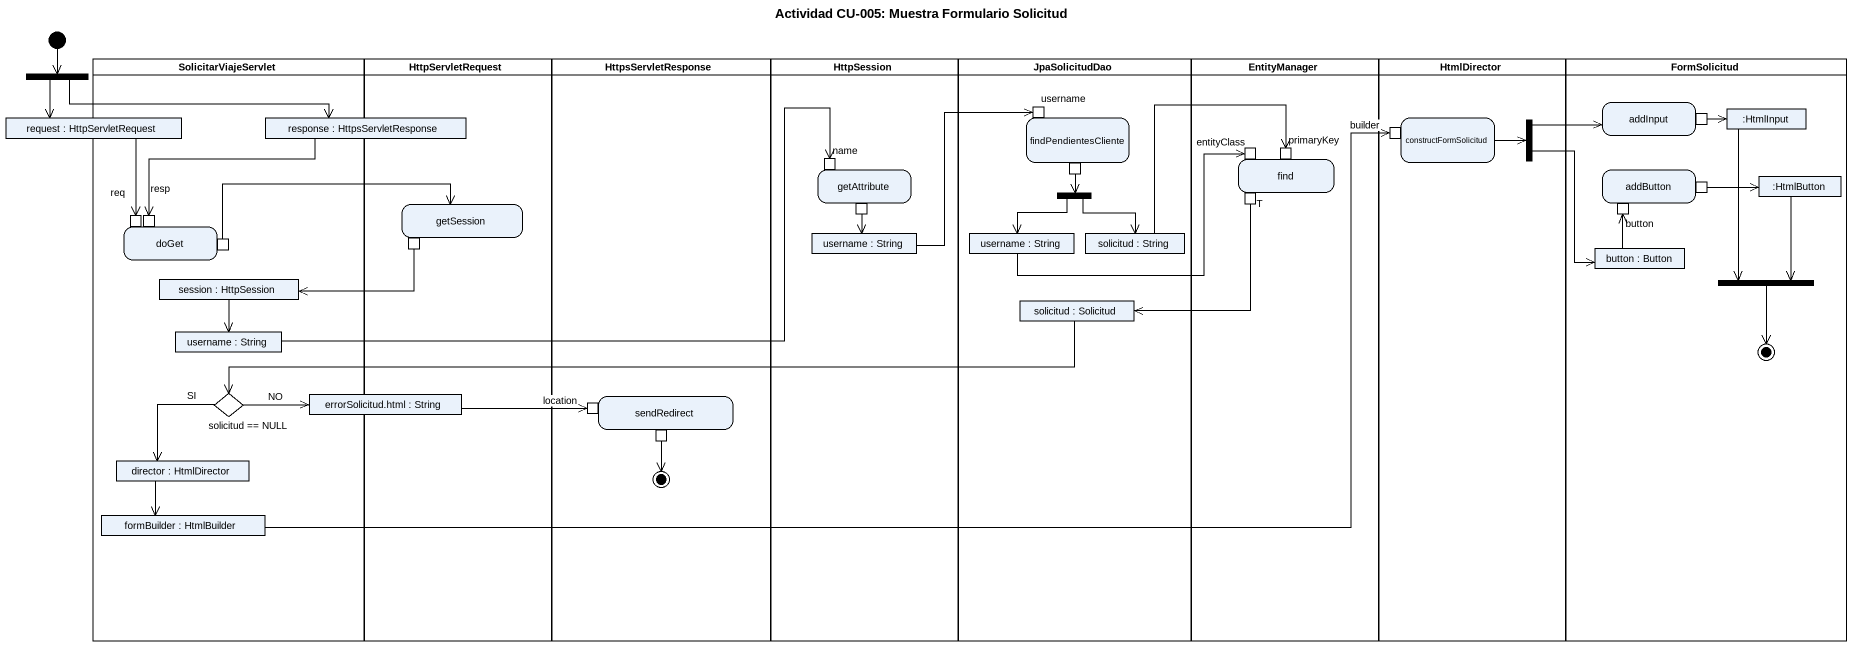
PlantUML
@startuml
title Actividad CU-005: Muestra Formulario Solicitud
hide empty description
state SolicitarViajeServlet <<partition>> {
  state doGet {
    state req <<inputPin>>
    state resp <<inputPin>>
    state pin5 <<outputPin>>
  }
  state "session : HttpSession" as session <<object>>
  state "username : String" as username_4 <<object>>
  state "solicitud == NULL" as solicitud_NULL <<choice>>
  state "director : HtmlDirector" as director <<object>>
  state "formBuilder : HtmlBuilder" as formBuilder <<object>>
}
state HttpServletRequest <<partition>> {
  state getSession {
    state pin6 <<outputPin>>
  }
}
state HttpsServletResponse <<partition>> {
  state sendRedirect {
    state location <<inputPin>>
    state pin7 <<outputPin>>
  }
  state final2 <<end>>
}
state HttpSession <<partition>> {
  state getAttribute {
    state name <<inputPin>>
    state pin4 <<outputPin>>
  }
  state "username : String" as username_2 <<object>>
}
state JpaSolicitudDao <<partition>> {
  state findPendientesCliente {
    state username <<inputPin>>
    state pin2 <<outputPin>>
  }
  state "username : String" as username_3 <<object>>
  state fork3 <<fork>>
  state "solicitud : String" as solicitud <<object>>
  state "solicitud : Solicitud" as solicitud_2 <<object>>
}
state EntityManager <<partition>> {
  state find {
    state entityClass <<inputPin>>
    state primaryKey <<inputPin>>
    state T <<outputPin>>
  }
}
state HtmlDirector <<partition>> {
  state constructFormSolicitud {
    state builder <<inputPin>>
  }
  state fork2 <<fork>>
}
state FormSolicitud <<partition>> {
  state addInput {
    state pin1 <<outputPin>>
  }
  state ":HtmlInput" as HtmlInput <<object>>
  state addButton {
    state pin3 <<outputPin>>
    state button <<inputPin>>
  }
  state ":HtmlButton" as HtmlButton <<object>>
  state "button : Button" as button_2 <<object>>
  state fork4 <<join>>
  fork4 --> [*]
}
state fork1 <<fork>>
state "request : HttpServletRequest" as request <<object>>
state "response : HttpsServletResponse" as response <<object>>
state "errorSolicitud.html : String" as errorSolicitud_html <<object>>
[*] --> fork1
fork1 --> request
fork1 -right-> response
request --> req
response -left-> resp
constructFormSolicitud -right-> fork2
fork2 -right-> addInput
fork2 --> button_2
pin1 -right-> HtmlInput
HtmlInput --> fork4
pin2 --> fork3
pin3 -right-> HtmlButton
HtmlButton --> fork4
username_2 -up-> username
pin4 --> username_2
username_3 -right-> entityClass
fork3 --> username_3
fork3 --> solicitud
solicitud -right-> primaryKey
T --> solicitud_2
pin5 -right-> getSession
pin6 -left-> session
button_2 -up-> button
session --> username_4
solicitud_2 -left-> solicitud_NULL
username_4 -right-> name
solicitud_NULL -right-> errorSolicitud_html : NO
solicitud_NULL --> director : SI
errorSolicitud_html -right-> location
pin7 --> final2
director --> formBuilder
formBuilder -right-> builder
@enduml
